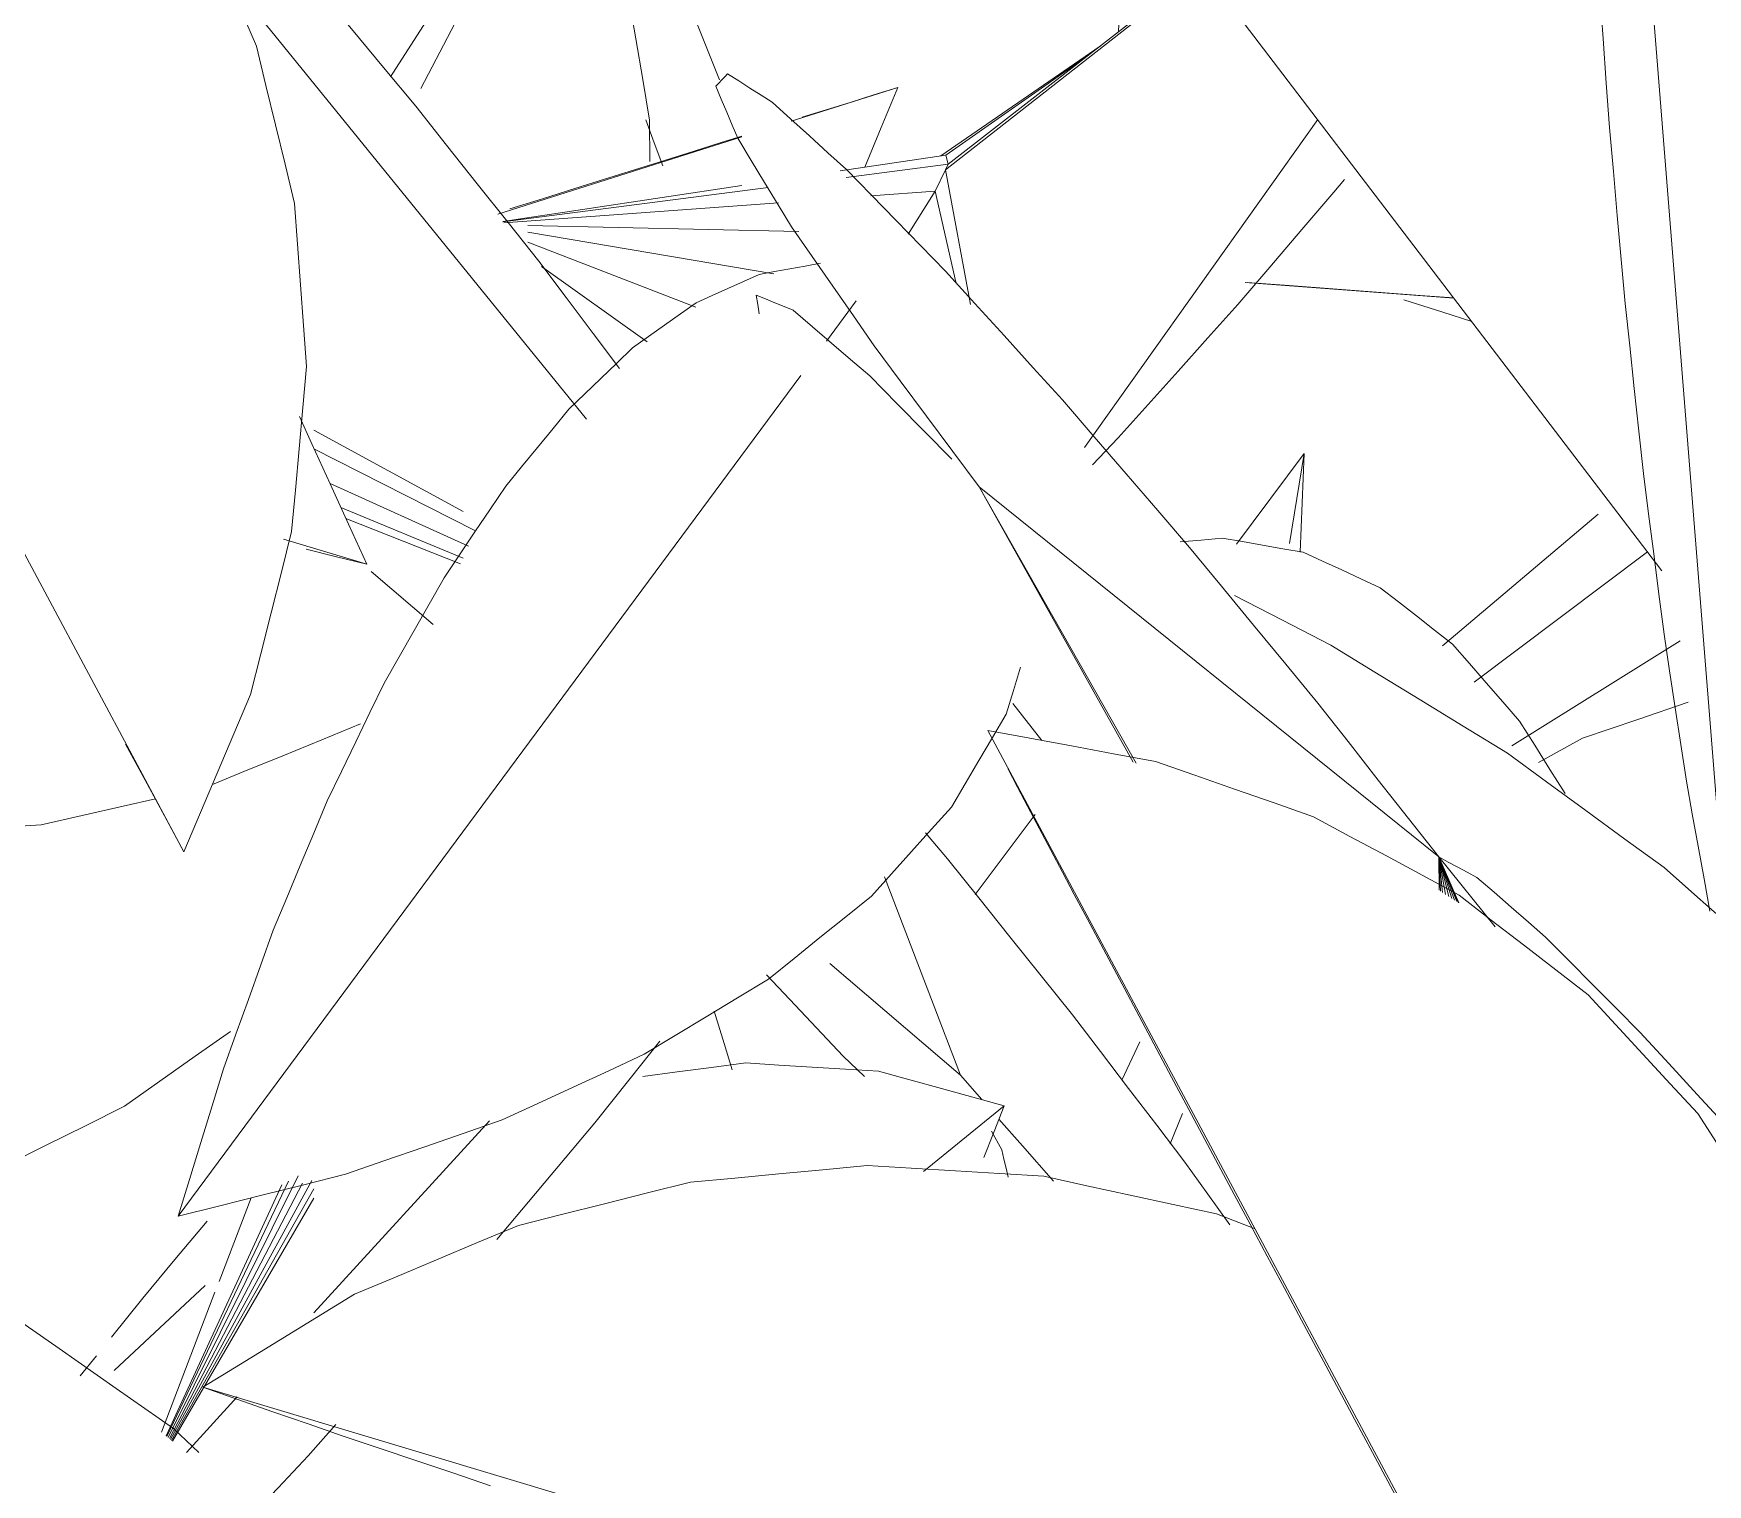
# Model space of a CAD drawing. Header units: metres. Extents: x 13.9 to 26.7, y -0.2 to 3.2.
# Drawn here: x 16.59057 to 16.63092, y 1.56612 to 1.6011 of the extents above; entities that cross this region are included whole.
import ezdxf

# ---------------------------------------------------------------- set-up
doc = ezdxf.new("R2010")
doc.units = ezdxf.units.M
doc.layers.add('Importações nas famílias', color=10, linetype='Continuous', lineweight=5)
doc.layers.add('Vegetação', color=7, linetype='Continuous', lineweight=5)

# ---------------------------------------------------------------- blocks, each defined once
blk = doc.blocks.new('Planta_pergolado_12200 - plantas pergolado_skp_Component_12-V138-Corte 1')
at = {"layer": 'Importações nas famílias'}
for p, q in [((16.587657, 1.283695), (16.586725, 1.284055)), ((16.562287, 1.279872), (16.594958, 1.270082)), ((16.602636, 1.267781), (16.604639, 1.267181))]:
    blk.add_line(p, q, dxfattribs=at)
at = {"layer": 'Importações nas famílias', "flags": 128}
for points in [[(16.578304, 1.285216), (16.57724, 1.285117), (16.576176, 1.285018), (16.575113, 1.284918), (16.574049, 1.284819)], [(16.582563, 1.284959), (16.581498, 1.285024), (16.580433, 1.285088), (16.579369, 1.285152), (16.578304, 1.285216)], [(16.586725, 1.284055), (16.585684, 1.284281), (16.584644, 1.284507), (16.583603, 1.284733), (16.582563, 1.284959)], [(16.574049, 1.284819), (16.573011, 1.284559), (16.571973, 1.284298), (16.570935, 1.284038), (16.569897, 1.283777)], [(16.569897, 1.283777), (16.568909, 1.283362), (16.567921, 1.282946), (16.566933, 1.282531), (16.565945, 1.282115)], [(16.565945, 1.282115), (16.565031, 1.281555), (16.564116, 1.280994), (16.563202, 1.280433), (16.562287, 1.279872)], [(16.562287, 1.279872), (16.563134, 1.279579), (16.563981, 1.279285), (16.564828, 1.278991), (16.565675, 1.278697)], [(16.565675, 1.278697), (16.566563, 1.278398), (16.56745, 1.278099), (16.568338, 1.2778), (16.569225, 1.2775)], [(16.604639, 1.267181), (16.604198, 1.268148), (16.603757, 1.269115), (16.603316, 1.270082), (16.603015, 1.27074)], [(16.603176, 1.26754), (16.603907, 1.267361), (16.604639, 1.267181)]]:
    blk.add_lwpolyline(points, dxfattribs=at)
blk = doc.blocks.new('Planta_pergolado_12200 - plantas pergolado_skp_Component_12-V451-Corte 1')
at = {"layer": 'Importações nas famílias'}
for p, q in [((16.613572, 1.584296), (16.632592, 1.548835)), ((16.631185, 1.551433), (16.631654, 1.550567))]:
    blk.add_line(p, q, dxfattribs=at)
at = {"layer": 'Importações nas famílias', "flags": 128}
for points in [[(16.617611, 1.58355), (16.616601, 1.583737), (16.615592, 1.583923), (16.614582, 1.584109), (16.613572, 1.584296)], [(16.614052, 1.583384), (16.614292, 1.582928), (16.614532, 1.582473)], [(16.621427, 1.582217), (16.620473, 1.58255), (16.619519, 1.582884), (16.618565, 1.583217), (16.617611, 1.58355)], [(16.614532, 1.582473), (16.614813, 1.581941), (16.615094, 1.581409), (16.615376, 1.580877), (16.615657, 1.580346)], [(16.624932, 1.580327), (16.624056, 1.580799), (16.62318, 1.581272), (16.622303, 1.581744), (16.621427, 1.582217)], [(16.615657, 1.580346), (16.615977, 1.579744), (16.616297, 1.579142), (16.616617, 1.57854), (16.616936, 1.577938)], [(16.628043, 1.577924), (16.627265, 1.578525), (16.626487, 1.579126), (16.62571, 1.579726), (16.624932, 1.580327)], [(16.616936, 1.577938), (16.617291, 1.577273), (16.617646, 1.576608), (16.618, 1.575942), (16.618355, 1.575277)], [(16.630686, 1.575066), (16.630025, 1.575781), (16.629364, 1.576495), (16.628704, 1.57721), (16.628043, 1.577924)], [(16.618355, 1.575277), (16.61874, 1.574556), (16.619126, 1.573835), (16.619511, 1.573113), (16.619897, 1.572392)], [(16.632801, 1.571819), (16.632272, 1.572631), (16.631744, 1.573442), (16.631215, 1.574254), (16.630686, 1.575066)], [(16.619897, 1.572392), (16.620309, 1.571623), (16.620721, 1.570854), (16.621133, 1.570084), (16.621546, 1.569315)], [(16.634337, 1.568259), (16.633953, 1.569149), (16.633569, 1.570039), (16.633185, 1.570929), (16.632801, 1.571819)], [(16.621546, 1.569315), (16.62198, 1.568506), (16.622414, 1.567698), (16.622848, 1.566889), (16.623282, 1.56608)], [(16.635259, 1.56447), (16.635029, 1.565417), (16.634798, 1.566364), (16.634568, 1.567312), (16.634337, 1.568259)], [(16.623282, 1.56608), (16.623734, 1.565241), (16.624185, 1.564402), (16.624637, 1.563563), (16.625088, 1.562724)], [(16.635545, 1.56054), (16.635473, 1.561523), (16.635402, 1.562505), (16.635331, 1.563487), (16.635259, 1.56447)], [(16.625088, 1.562724), (16.625552, 1.561863), (16.626015, 1.561003), (16.626479, 1.560143), (16.626943, 1.559282)], [(16.635187, 1.556563), (16.635276, 1.557557), (16.635366, 1.558551), (16.635455, 1.559546), (16.635545, 1.56054)], [(16.634195, 1.55263), (16.634443, 1.553613), (16.634691, 1.554596), (16.634939, 1.55558), (16.635187, 1.556563)], [(16.632592, 1.548835), (16.632993, 1.549784), (16.633393, 1.550733), (16.633794, 1.551682), (16.634195, 1.55263)], [(16.631787, 1.550321), (16.632123, 1.549701), (16.632592, 1.548835)]]:
    blk.add_lwpolyline(points, dxfattribs=at)
blk = doc.blocks.new('Planta_pergolado_12200 - plantas pergolado_skp_Component_17-V452-Corte 1')
at = {"layer": 'Importações nas famílias'}
for p, q in [((16.624442, 1.581248), (16.613365, 1.590171)), ((16.617146, 1.583512), (16.613365, 1.590171)), ((16.617075, 1.58353), (16.613365, 1.590171)), ((16.614877, 1.584055), (16.614173, 1.58495)), ((16.624442, 1.581248), (16.624683, 1.580296)), ((16.624442, 1.581248), (16.624757, 1.580248)), ((16.624442, 1.581248), (16.624822, 1.580206)), ((16.624442, 1.581248), (16.624876, 1.580171)), ((16.624442, 1.581248), (16.624916, 1.580145)), ((16.624442, 1.581248), (16.624927, 1.580138)), ((16.624442, 1.581248), (16.625807, 1.579567)), ((16.624452, 1.580446), (16.624442, 1.581248)), ((16.624442, 1.581248), (16.624483, 1.580426)), ((16.624442, 1.581248), (16.624537, 1.580391)), ((16.624442, 1.581248), (16.624607, 1.580346))]:
    blk.add_line(p, q, dxfattribs=at)
at = {"layer": 'Importações nas famílias', "flags": 128}
for points in [[(16.607016, 1.599831), (16.607087, 1.599905), (16.607158, 1.599979), (16.607229, 1.600053), (16.6073, 1.600127)], [(16.607542, 1.598573), (16.607411, 1.598888), (16.607279, 1.599202), (16.607147, 1.599517), (16.607016, 1.599831)], [(16.6073, 1.600127), (16.607568, 1.599955), (16.607837, 1.599783), (16.608106, 1.599612), (16.608374, 1.59944)], [(16.608374, 1.59944), (16.608822, 1.599034), (16.60927, 1.598629), (16.609718, 1.598223), (16.610166, 1.597817)], [(16.608843, 1.596438), (16.608518, 1.596972), (16.608192, 1.597506), (16.607867, 1.598039), (16.607542, 1.598573)], [(16.610166, 1.597817), (16.610763, 1.597206), (16.61136, 1.596594), (16.611957, 1.595982), (16.612554, 1.59537)], [(16.610829, 1.593572), (16.610332, 1.594289), (16.609836, 1.595005), (16.609339, 1.595722), (16.608843, 1.596438)], [(16.612554, 1.59537), (16.613259, 1.594593), (16.613964, 1.593817), (16.614669, 1.59304), (16.615374, 1.592264)], [(16.60806, 1.594344), (16.608025, 1.594567), (16.607991, 1.59479)], [(16.607991, 1.59479), (16.608213, 1.594699), (16.608436, 1.594609), (16.608659, 1.594518), (16.608882, 1.594428)], [(16.608882, 1.594428), (16.609343, 1.594031), (16.609804, 1.593635), (16.610265, 1.593239), (16.610726, 1.592843)], [(16.613365, 1.590171), (16.612731, 1.591021), (16.612097, 1.591872), (16.611463, 1.592722), (16.610829, 1.593572)], [(16.610726, 1.592843), (16.611386, 1.592175), (16.612046, 1.591507), (16.612706, 1.590839)], [(16.615374, 1.592264), (16.616139, 1.591376), (16.616905, 1.590487), (16.61767, 1.589599), (16.618435, 1.588711)], [(16.618435, 1.588711), (16.619208, 1.587772), (16.619981, 1.586832), (16.620755, 1.585893), (16.621528, 1.584954)], [(16.621528, 1.584954), (16.622256, 1.584027), (16.622985, 1.583101), (16.623713, 1.582174), (16.624442, 1.581248)], [(16.624442, 1.581248), (16.624672, 1.581125), (16.624902, 1.581002), (16.625132, 1.580879), (16.625362, 1.580756)], [(16.625362, 1.580756), (16.625777, 1.580396), (16.626191, 1.580035), (16.626605, 1.579674), (16.627019, 1.579314)], [(16.627019, 1.579314), (16.627589, 1.57874), (16.628159, 1.578167), (16.62873, 1.577593), (16.6293, 1.577019)], [(16.6293, 1.577019), (16.629987, 1.576272), (16.630674, 1.575524), (16.631361, 1.574777), (16.632048, 1.574029)]]:
    blk.add_lwpolyline(points, dxfattribs=at)
blk = doc.blocks.new('Planta_pergolado_12200 - plantas pergolado_skp_Component_16-V453-Corte 1')
for name, p in [('Planta_pergolado_12200 - plantas pergolado_skp_Component_17-V452-Corte 1', (0, 0)), ('Planta_pergolado_12200 - plantas pergolado_skp_Component_12-V451-Corte 1', (0, 0)), ('Planta_pergolado_12200 - plantas pergolado_skp_Component_12-V138-Corte 1', (0.032358, 0.28859))]:
    blk.add_blockref(name, p)
blk = doc.blocks.new('Planta_pergolado_12200 - plantas pergolado_skp_Component_12-V456-Corte 1')
at = {"layer": 'Importações nas famílias'}
for p, q in [((16.610402, 1.594654), (16.609683, 1.593684)), ((16.609068, 1.592855), (16.594051, 1.572588))]:
    blk.add_line(p, q, dxfattribs=at)
at = {"layer": 'Importações nas famílias', "flags": 128}
for points in [[(16.60954, 1.595561), (16.60917, 1.595493), (16.6088, 1.595426), (16.60843, 1.595358), (16.60806, 1.59529)], [(16.60806, 1.59529), (16.607681, 1.59512), (16.607302, 1.594949), (16.606924, 1.594779), (16.606545, 1.594608)], [(16.606545, 1.594608), (16.606161, 1.594337), (16.605778, 1.594065), (16.605394, 1.593794), (16.60501, 1.593522)], [(16.60501, 1.593522), (16.604626, 1.593152), (16.604242, 1.592783), (16.603858, 1.592413), (16.603474, 1.592044)], [(16.603474, 1.592044), (16.603093, 1.59158), (16.602713, 1.591117), (16.602333, 1.590653), (16.601952, 1.590189)], [(16.601952, 1.590189), (16.60158, 1.589637), (16.601208, 1.589085), (16.600835, 1.588533), (16.600463, 1.58798)], [(16.600463, 1.58798), (16.600103, 1.587345), (16.599742, 1.58671), (16.599382, 1.586075), (16.599022, 1.58544)], [(16.614017, 1.584687), (16.614188, 1.585257), (16.614359, 1.585826)], [(16.599022, 1.58544), (16.598678, 1.58473), (16.598333, 1.584019), (16.597989, 1.583309), (16.597645, 1.582598)], [(16.612697, 1.58245), (16.613027, 1.583009), (16.613357, 1.583569), (16.613687, 1.584128), (16.614017, 1.584687)], [(16.597645, 1.582598), (16.597321, 1.58182), (16.596997, 1.581042), (16.596672, 1.580263), (16.596348, 1.579485)], [(16.61077, 1.580305), (16.611252, 1.580841), (16.611733, 1.581378), (16.612215, 1.581914), (16.612697, 1.58245)], [(16.608282, 1.578303), (16.608904, 1.578803), (16.609526, 1.579304), (16.610148, 1.579805), (16.61077, 1.580305)], [(16.596348, 1.579485), (16.596048, 1.578648), (16.595747, 1.577811), (16.595446, 1.576973), (16.595146, 1.576136)], [(16.605291, 1.57649), (16.606038, 1.576944), (16.606786, 1.577397), (16.607534, 1.57785), (16.608282, 1.578303)], [(16.601867, 1.57491), (16.602723, 1.575305), (16.603579, 1.5757), (16.604435, 1.576095), (16.605291, 1.57649)], [(16.595146, 1.576136), (16.594872, 1.575249), (16.594598, 1.574362), (16.594324, 1.573475), (16.594051, 1.572588)], [(16.598091, 1.573599), (16.599035, 1.573927), (16.599979, 1.574255), (16.600923, 1.574582), (16.601867, 1.57491)], [(16.594051, 1.572588), (16.595061, 1.572841), (16.596071, 1.573094), (16.597081, 1.573346), (16.598091, 1.573599)]]:
    blk.add_lwpolyline(points, dxfattribs=at)
blk = doc.blocks.new('Planta_pergolado_12200 - plantas pergolado_skp_Component_12-V150-Corte 1')
at = {"layer": 'Importações nas famílias'}
for p, q in [((16.575175, 1.006218), (16.594194, 0.970758)), ((16.587312, 1.001648), (16.586534, 1.002249)), ((16.592289, 0.996988), (16.591691, 0.997635))]:
    blk.add_line(p, q, dxfattribs=at)
at = {"layer": 'Importações nas famílias', "flags": 128}
for points in [[(16.579213, 1.005472), (16.578204, 1.005659), (16.577194, 1.005845), (16.576184, 1.006031), (16.575175, 1.006218)], [(16.575654, 1.005306), (16.575894, 1.004851), (16.576134, 1.004395)], [(16.58303, 1.004139), (16.582076, 1.004472), (16.581121, 1.004806), (16.580167, 1.005139), (16.579213, 1.005472)], [(16.576134, 1.004395), (16.576416, 1.003863), (16.576697, 1.003331), (16.576978, 1.002799), (16.57726, 1.002268)], [(16.586534, 1.002249), (16.585658, 1.002721), (16.584782, 1.003194), (16.583906, 1.003666), (16.58303, 1.004139)], [(16.57726, 1.002268), (16.577579, 1.001666), (16.577899, 1.001064), (16.578219, 1.000462), (16.578539, 0.99986)], [(16.578539, 0.99986), (16.578893, 0.999195), (16.579248, 0.99853), (16.579603, 0.997865), (16.579957, 0.997199)], [(16.579957, 0.997199), (16.580343, 0.996478), (16.580728, 0.995757), (16.581114, 0.995036), (16.581499, 0.994314)], [(16.594404, 0.993741), (16.593875, 0.994553), (16.593346, 0.995365), (16.592818, 0.996176), (16.592289, 0.996988)], [(16.581499, 0.994314), (16.581912, 0.993545), (16.582324, 0.992776), (16.582736, 0.992007), (16.583148, 0.991237)], [(16.59594, 0.990181), (16.595556, 0.991071), (16.595172, 0.991961), (16.594788, 0.992851), (16.594404, 0.993741)], [(16.583148, 0.991237), (16.583582, 0.990429), (16.584017, 0.98962), (16.584451, 0.988811), (16.584885, 0.988002)], [(16.596862, 0.986392), (16.596631, 0.987339), (16.596401, 0.988286), (16.59617, 0.989234), (16.59594, 0.990181)], [(16.584885, 0.988002), (16.585336, 0.987163), (16.585788, 0.986324), (16.586239, 0.985485), (16.586691, 0.984646)], [(16.597147, 0.982462), (16.597076, 0.983445), (16.597004, 0.984427), (16.596933, 0.985409), (16.596862, 0.986392)], [(16.586691, 0.984646), (16.587154, 0.983785), (16.587618, 0.982925), (16.588082, 0.982065), (16.588545, 0.981204)], [(16.59679, 0.978485), (16.596879, 0.979479), (16.596968, 0.980474), (16.597058, 0.981468), (16.597147, 0.982462)], [(16.595798, 0.974552), (16.596046, 0.975536), (16.596294, 0.976519), (16.596542, 0.977502), (16.59679, 0.978485)], [(16.594194, 0.970758), (16.594595, 0.971706), (16.594996, 0.972655), (16.595397, 0.973604), (16.595798, 0.974552)], [(16.592787, 0.973356), (16.593256, 0.97249), (16.593725, 0.971624), (16.594194, 0.970758)]]:
    blk.add_lwpolyline(points, dxfattribs=at)
blk = doc.blocks.new('Planta_pergolado_12200 - plantas pergolado_skp_Component_12-V457-Corte 1')
at = {"layer": 'Importações nas famílias'}
for p, q in [((16.612023, 1.573665), (16.613968, 1.575251)), ((16.598622, 1.562736), (16.602482, 1.565884))]:
    blk.add_line(p, q, dxfattribs=at)
at = {"layer": 'Importações nas famílias', "flags": 128}
for points in [[(16.607736, 1.576282), (16.60691, 1.576173), (16.606085, 1.576065), (16.605259, 1.575956)], [(16.610939, 1.576081), (16.610138, 1.576131), (16.609337, 1.576181), (16.608537, 1.576232), (16.607736, 1.576282)], [(16.613968, 1.575251), (16.613211, 1.575459), (16.612453, 1.575666), (16.611696, 1.575874), (16.610939, 1.576081)], [(16.613479, 1.574005), (16.613724, 1.574628), (16.613968, 1.575251)], [(16.594708, 1.570914), (16.593976, 1.570233), (16.593244, 1.569551), (16.592512, 1.56887)], [(16.605473, 1.562803), (16.606069, 1.563411), (16.606665, 1.564019)], [(16.602795, 1.560456), (16.603464, 1.561043), (16.604134, 1.56163), (16.604803, 1.562217), (16.605473, 1.562803)], [(16.601323, 1.559338), (16.602059, 1.559897), (16.602795, 1.560456)]]:
    blk.add_lwpolyline(points, dxfattribs=at)
blk = doc.blocks.new('Planta_pergolado_12200 - plantas pergolado_skp_Component_17-V458-Corte 1')
at = {"layer": 'Importações nas famílias'}
for p, q in [((16.595148, 1.602572), (16.603895, 1.591802)), ((16.597327, 1.591533), (16.600928, 1.589572)), ((16.597327, 1.591089), (16.601208, 1.589117)), ((16.597717, 1.590253), (16.601052, 1.588739)), ((16.597975, 1.589673), (16.600924, 1.588453)), ((16.600861, 1.588313), (16.598098, 1.589403)), ((16.59871, 1.588129), (16.600204, 1.58685)), ((16.612071, 1.581833), (16.6126, 1.581201)), ((16.612912, 1.575984), (16.611081, 1.580765)), ((16.609763, 1.578677), (16.612912, 1.575984)), ((16.610599, 1.575952), (16.610088, 1.576445)), ((16.613425, 1.5754), (16.612912, 1.575984)), ((16.613661, 1.574636), (16.61391, 1.574186))]:
    blk.add_line(p, q, dxfattribs=at)
at = {"layer": 'Importações nas famílias', "flags": 128}
for points in [[(16.596679, 1.603081), (16.597455, 1.602147), (16.598231, 1.601213), (16.599007, 1.600278), (16.599783, 1.599344)], [(16.599783, 1.599344), (16.600524, 1.59841), (16.601266, 1.597476), (16.602007, 1.596542), (16.602749, 1.595608)], [(16.602749, 1.595608), (16.603406, 1.594737), (16.604062, 1.593867), (16.604697, 1.593025)], [(16.6126, 1.581201), (16.613353, 1.580262), (16.614105, 1.579323), (16.614858, 1.578383), (16.61561, 1.577444)], [(16.610088, 1.576445), (16.609442, 1.577128), (16.608797, 1.577811), (16.608235, 1.578406)], [(16.61561, 1.577444), (16.616288, 1.576556), (16.616965, 1.575668), (16.617643, 1.57478), (16.61832, 1.573891)], [(16.615154, 1.573433), (16.614406, 1.574284), (16.613841, 1.574927)], [(16.61391, 1.574186), (16.613961, 1.573966), (16.614012, 1.573746), (16.614063, 1.573526)], [(16.61832, 1.573891), (16.618877, 1.573115), (16.619405, 1.572377)]]:
    blk.add_lwpolyline(points, dxfattribs=at)
blk = doc.blocks.new('Planta_pergolado_12200 - plantas pergolado_skp_Component_16-V459-Corte 1')
for name, p in [('Planta_pergolado_12200 - plantas pergolado_skp_Component_17-V458-Corte 1', (0, 0)), ('Planta_pergolado_12200 - plantas pergolado_skp_Component_12-V150-Corte 1', (0, 0.610611)), ('Planta_pergolado_12200 - plantas pergolado_skp_Component_12-V138-Corte 1', (-0.00604, 0.321124)), ('Planta_pergolado_12200 - plantas pergolado_skp_Component_12-V456-Corte 1', (0, 0)), ('Planta_pergolado_12200 - plantas pergolado_skp_Component_12-V457-Corte 1', (0, 0))]:
    blk.add_blockref(name, p)
blk = doc.blocks.new('Planta_pergolado_12200 - plantas pergolado_skp_Component_12-V484-Corte 1')
at = {"layer": 'Importações nas famílias'}
blk.add_line((16.631375, 1.579649), (16.628096, 1.620568), dxfattribs=at)
at = {"layer": 'Importações nas famílias', "flags": 128}
for points in [[(16.627942, 1.620172), (16.62791, 1.619414), (16.627878, 1.618656)], [(16.627878, 1.618656), (16.627868, 1.617792), (16.627859, 1.616927), (16.627849, 1.616063), (16.627839, 1.615198)], [(16.632511, 1.615152), (16.631991, 1.615999), (16.63147, 1.616845), (16.63095, 1.617692), (16.63054, 1.618359)], [(16.627839, 1.615198), (16.627852, 1.614247), (16.627864, 1.613297), (16.627877, 1.612346), (16.627889, 1.611395)], [(16.634227, 1.611566), (16.633798, 1.612463), (16.633369, 1.613359), (16.63294, 1.614256), (16.632511, 1.615152)], [(16.63556, 1.607822), (16.635226, 1.608758), (16.634893, 1.609694), (16.63456, 1.61063), (16.634227, 1.611566)], [(16.627889, 1.611395), (16.627924, 1.61038), (16.627959, 1.609365), (16.627994, 1.608351), (16.628029, 1.607336)], [(16.636493, 1.60396), (16.63626, 1.604926), (16.636026, 1.605891), (16.635793, 1.606857), (16.63556, 1.607822)], [(16.628029, 1.607336), (16.628085, 1.606281), (16.628141, 1.605226), (16.628197, 1.604171), (16.628254, 1.603116)], [(16.637017, 1.600024), (16.636886, 1.601008), (16.636755, 1.601992), (16.636624, 1.602976), (16.636493, 1.60396)], [(16.628254, 1.603116), (16.62833, 1.602046), (16.628406, 1.600975), (16.628482, 1.599905), (16.628559, 1.598835)], [(16.637126, 1.596056), (16.637099, 1.597048), (16.637072, 1.59804), (16.637044, 1.599032), (16.637017, 1.600024)], [(16.628559, 1.598835), (16.628653, 1.597774), (16.628748, 1.596713), (16.628842, 1.595653), (16.628936, 1.594592)], [(16.636819, 1.592102), (16.636896, 1.593091), (16.636973, 1.594079), (16.637049, 1.595068), (16.637126, 1.596056)], [(16.628936, 1.594592), (16.629047, 1.593566), (16.629158, 1.59254), (16.629268, 1.591514), (16.629379, 1.590488)], [(16.636099, 1.588205), (16.636279, 1.58918), (16.636459, 1.590154), (16.636639, 1.591128), (16.636819, 1.592102)], [(16.629379, 1.590488), (16.629503, 1.58952), (16.629627, 1.588553), (16.629751, 1.587585), (16.629875, 1.586618)], [(16.634974, 1.584409), (16.635255, 1.585358), (16.635536, 1.586307), (16.635818, 1.587256), (16.636099, 1.588205)], [(16.629875, 1.586618), (16.630009, 1.585732), (16.630144, 1.584846), (16.630278, 1.58396), (16.630413, 1.583074)], [(16.633457, 1.580755), (16.633836, 1.581669), (16.634215, 1.582582), (16.634595, 1.583496), (16.634974, 1.584409)], [(16.630413, 1.583074), (16.630554, 1.58229), (16.630696, 1.581506), (16.630838, 1.580722), (16.63098, 1.579938)], [(16.632323, 1.578677), (16.63251, 1.57902), (16.632984, 1.579888), (16.633457, 1.580755)]]:
    blk.add_lwpolyline(points, dxfattribs=at)
blk = doc.blocks.new('Planta_pergolado_12200 - plantas pergolado_skp_Component_16-V486-Corte 1')
blk.add_blockref('Planta_pergolado_12200 - plantas pergolado_skp_Component_12-V484-Corte 1', (0, 0))
blk = doc.blocks.new('Planta_pergolado_12200 - plantas pergolado_skp_Component_12-V196-Corte 1')
at = {"layer": 'Importações nas famílias', "flags": 128}
for points in [[(16.61821, 0.978232), (16.618716, 0.978277), (16.619222, 0.978323)], [(16.619222, 0.978323), (16.619709, 0.978238), (16.620197, 0.978153), (16.620685, 0.978068), (16.621173, 0.977984)], [(16.621173, 0.977984), (16.621638, 0.97777), (16.622103, 0.977556), (16.622568, 0.977342), (16.623032, 0.977128)], [(16.623032, 0.977128), (16.623469, 0.976787), (16.623905, 0.976447), (16.624342, 0.976106), (16.624778, 0.975765)], [(16.621839, 0.975743), (16.620679, 0.976343), (16.619519, 0.976942)], [(16.626099, 0.973135), (16.625034, 0.973787), (16.623969, 0.974439), (16.622904, 0.975091), (16.621839, 0.975743)], [(16.624778, 0.975765), (16.625181, 0.975302), (16.625584, 0.974838), (16.625988, 0.974374), (16.626391, 0.973911)], [(16.626391, 0.973911), (16.626756, 0.973329), (16.627122, 0.972748), (16.627488, 0.972166)], [(16.629878, 0.970379), (16.628933, 0.971068), (16.627988, 0.971757), (16.627043, 0.972446), (16.626099, 0.973135)], [(16.633088, 0.967539), (16.632285, 0.968249), (16.631483, 0.968959), (16.63068, 0.969669), (16.629878, 0.970379)], [(16.635654, 0.964682), (16.635012, 0.965397), (16.634371, 0.966111), (16.633729, 0.966825), (16.633088, 0.967539)], [(16.637515, 0.961876), (16.63705, 0.962577), (16.636584, 0.963279), (16.636119, 0.963981), (16.635654, 0.964682)], [(16.638628, 0.959185), (16.63835, 0.959858), (16.638071, 0.96053), (16.637793, 0.961203), (16.637515, 0.961876)], [(16.638966, 0.956673), (16.638882, 0.957301), (16.638797, 0.957929), (16.638712, 0.958557), (16.638628, 0.959185)], [(16.638744, 0.955536), (16.638855, 0.956105), (16.638966, 0.956673)]]:
    blk.add_lwpolyline(points, dxfattribs=at)
blk = doc.blocks.new('Planta_pergolado_12200 - plantas pergolado_skp_Component_12-V197-Corte 1')
at = {"layer": 'Importações nas famílias'}
for p, q in [((16.608868, 1.005003), (16.629825, 0.977535)), ((16.628045, 0.996114), (16.627057, 0.997011)), ((16.641702, 0.975203), (16.641275, 0.976393)), ((16.634159, 0.971853), (16.642806, 0.96052))]:
    blk.add_line(p, q, dxfattribs=at)
at = {"layer": 'Importações nas famílias', "flags": 128}
for points in [[(16.613562, 1.004068), (16.612388, 1.004302), (16.611215, 1.004536), (16.610041, 1.00477), (16.608868, 1.005003)], [(16.61823, 1.002396), (16.617063, 1.002814), (16.615896, 1.003232), (16.614729, 1.00365), (16.613562, 1.004068)], [(16.622764, 1.000025), (16.621631, 1.000617), (16.620497, 1.00121), (16.619364, 1.001803), (16.61823, 1.002396)], [(16.627057, 0.997011), (16.625984, 0.997764), (16.624911, 0.998518), (16.623838, 0.999271), (16.622764, 1.000025)], [(16.642784, 0.970213), (16.642513, 0.971461), (16.642243, 0.972708), (16.641972, 0.973955), (16.641702, 0.975203)], [(16.643155, 0.96528), (16.643062, 0.966513), (16.642969, 0.967747), (16.642877, 0.96898), (16.642784, 0.970213)], [(16.642806, 0.96052), (16.642893, 0.96171), (16.64298, 0.9629), (16.643068, 0.96409), (16.643155, 0.96528)]]:
    blk.add_lwpolyline(points, dxfattribs=at)
blk = doc.blocks.new('Planta_pergolado_12200 - plantas pergolado_skp_Component_16-V504-Corte 1')
for name in ['Planta_pergolado_12200 - plantas pergolado_skp_Component_12-V197-Corte 1', 'Planta_pergolado_12200 - plantas pergolado_skp_Component_12-V196-Corte 1']:
    blk.add_blockref(name, (0, 0.610611))
blk = doc.blocks.new('Planta_pergolado_12200 - plantas pergolado_skp_Component_17-V505-Corte 1')
at = {"layer": 'Importações nas famílias'}
blk.add_line((16.59455, 1.566892), (16.593939, 1.567469), dxfattribs=at)
at = {"layer": 'Importações nas famílias', "flags": 128}
blk.add_lwpolyline([(16.593939, 1.567469), (16.592563, 1.568432), (16.591187, 1.569395), (16.589811, 1.570358), (16.588435, 1.571321)], dxfattribs=at)
blk = doc.blocks.new('Planta_pergolado_12200 - plantas pergolado_skp_Component_16-V506-Corte 1')
blk.add_blockref('Planta_pergolado_12200 - plantas pergolado_skp_Component_17-V505-Corte 1', (0, 0))
blk = doc.blocks.new('Planta_pergolado_12200 - plantas pergolado_skp_-V514-Corte 1')
for name in ['Planta_pergolado_12200 - plantas pergolado_skp_Component_16-V504-Corte 1', 'Planta_pergolado_12200 - plantas pergolado_skp_Component_16-V506-Corte 1']:
    blk.add_blockref(name, (0, 0))
blk = doc.blocks.new('Planta_pergolado_12200 - plantas pergolado_skp_-3067431-Corte 1')
for name in ['Planta_pergolado_12200 - plantas pergolado_skp_Component_16-V486-Corte 1', 'Planta_pergolado_12200 - plantas pergolado_skp_-V514-Corte 1', 'Planta_pergolado_12200 - plantas pergolado_skp_Component_16-V459-Corte 1', 'Planta_pergolado_12200 - plantas pergolado_skp_Component_16-V453-Corte 1']:
    blk.add_blockref(name, (0, 0))
blk = doc.blocks.new('Planta_pergolado_12200 - plantas pergolado_skp_-3067432-Corte 1')
blk.add_blockref('Planta_pergolado_12200 - plantas pergolado_skp_-3067431-Corte 1', (0, 0))
blk = doc.blocks.new('Planta_pergolado_12200 - plantas pergolado_skp_Component_12-V798-Corte 1')
at = {"layer": 'Importações nas famílias', "flags": 128}
blk.add_lwpolyline([(16.623601, 1.594679), (16.62454, 1.594379), (16.62524, 1.594155)], dxfattribs=at)
blk = doc.blocks.new('Planta_pergolado_12200 - plantas pergolado_skp_Component_16-V801-Corte 1')
blk.add_blockref('Planta_pergolado_12200 - plantas pergolado_skp_Component_12-V798-Corte 1', (0, 0))
blk = doc.blocks.new('Planta_pergolado_12200 - plantas pergolado_skp_-3067440-Corte 1')
blk.add_blockref('Planta_pergolado_12200 - plantas pergolado_skp_Component_16-V801-Corte 1', (0, 0))
blk = doc.blocks.new('Planta_pergolado_12200 - plantas pergolado_skp_Component_12-V899-Corte 1')
at = {"layer": 'Importações nas famílias'}
for p, q in [((16.619773, 1.595094), (16.624808, 1.594721)), ((16.620836, 1.59502), (16.619824, 1.595094))]:
    blk.add_line(p, q, dxfattribs=at)
at = {"layer": 'Importações nas famílias', "flags": 128}
blk.add_lwpolyline([(16.624805, 1.594726), (16.623995, 1.594786), (16.622942, 1.594864), (16.621889, 1.594942), (16.620836, 1.59502)], dxfattribs=at)
blk = doc.blocks.new('Planta_pergolado_12200 - plantas pergolado_skp_Component_16-V904-Corte 1')
blk.add_blockref('Planta_pergolado_12200 - plantas pergolado_skp_Component_12-V899-Corte 1', (0, 0))
blk = doc.blocks.new('Planta_pergolado_12200 - plantas pergolado_skp_-3067442-Corte 1')
blk.add_blockref('Planta_pergolado_12200 - plantas pergolado_skp_Component_16-V904-Corte 1', (0, 0))
blk = doc.blocks.new('Planta_pergolado_12200 - plantas pergolado_skp_-3067443-Corte 1')
for name in ['Planta_pergolado_12200 - plantas pergolado_skp_-3067442-Corte 1', 'Planta_pergolado_12200 - plantas pergolado_skp_-3067440-Corte 1']:
    blk.add_blockref(name, (0, 0))
blk = doc.blocks.new('Planta_pergolado_12200 - plantas pergolado_skp_Component_12-V1144-Corte 1')
at = {"layer": 'Importações nas famílias'}
for p, q in [((16.607108, 1.599979), (16.601027, 1.615168)), ((16.613251, 1.609799), (16.613705, 1.609298))]:
    blk.add_line(p, q, dxfattribs=at)
at = {"layer": 'Importações nas famílias', "flags": 128}
for points in [[(16.601819, 1.615261), (16.60275, 1.615008), (16.60368, 1.614756), (16.60461, 1.614503)], [(16.601654, 1.611966), (16.601463, 1.612853), (16.601271, 1.61374), (16.60108, 1.614627)], [(16.60461, 1.614503), (16.605448, 1.614175), (16.606286, 1.613847), (16.607124, 1.61352), (16.607962, 1.613192)], [(16.607962, 1.613192), (16.608687, 1.612797), (16.609413, 1.612402), (16.610139, 1.612007), (16.610865, 1.611612)], [(16.602448, 1.608617), (16.602249, 1.609454), (16.602051, 1.610291), (16.601852, 1.611129), (16.601654, 1.611966)], [(16.610865, 1.611612), (16.611461, 1.611158), (16.612058, 1.610705), (16.612655, 1.610252), (16.613251, 1.609799)], [(16.603059, 1.606282), (16.602855, 1.60706), (16.602652, 1.607838), (16.602448, 1.608617)], [(16.615664, 1.606724), (16.615964, 1.606188), (16.616264, 1.605652)], [(16.616264, 1.605652), (16.616403, 1.605092), (16.616542, 1.604533), (16.61668, 1.603974), (16.616819, 1.603414)], [(16.616819, 1.603414), (16.616794, 1.602845), (16.616769, 1.602276), (16.616744, 1.601707), (16.616719, 1.601137)], [(16.605738, 1.597912), (16.605533, 1.598465), (16.605328, 1.599017)]]:
    blk.add_lwpolyline(points, dxfattribs=at)
blk = doc.blocks.new('Planta_pergolado_12200 - plantas pergolado_skp_Component_12-V1145-Corte 1')
at = {"layer": 'Importações nas famílias'}
for p, q in [((16.60883, 1.598983), (16.611401, 1.599797)), ((16.601758, 1.596745), (16.607646, 1.598609)), ((16.571302, 1.587106), (16.585584, 1.591626))]:
    blk.add_line(p, q, dxfattribs=at)
at = {"layer": 'Importações nas famílias', "flags": 128}
for points in [[(16.6091, 1.59908), (16.609675, 1.599259), (16.610251, 1.599438), (16.610826, 1.599618), (16.611401, 1.599797)], [(16.611401, 1.599797), (16.611003, 1.59883), (16.61061, 1.597877)], [(16.606495, 1.598265), (16.607146, 1.598468), (16.607646, 1.598625)], [(16.603614, 1.59736), (16.604334, 1.597586), (16.605054, 1.597812), (16.605775, 1.598039), (16.606495, 1.598265)], [(16.602053, 1.596869), (16.602834, 1.597115), (16.603614, 1.59736)], [(16.582517, 1.590683), (16.583462, 1.590984), (16.584406, 1.591284), (16.585351, 1.591584)], [(16.578731, 1.589478), (16.579678, 1.589779), (16.580624, 1.590081), (16.581571, 1.590382), (16.582517, 1.590683)], [(16.574979, 1.588281), (16.575917, 1.58858), (16.576855, 1.588879), (16.577793, 1.589179), (16.578731, 1.589478)], [(16.571302, 1.587106), (16.572221, 1.5874), (16.57314, 1.587693), (16.57406, 1.587987), (16.574979, 1.588281)], [(16.574841, 1.584863), (16.573956, 1.585424), (16.573071, 1.585984), (16.572186, 1.586545), (16.571302, 1.587106)], [(16.578647, 1.583201), (16.577696, 1.583616), (16.576744, 1.584032), (16.575793, 1.584447), (16.574841, 1.584863)], [(16.598451, 1.584455), (16.597514, 1.584072), (16.596577, 1.583689), (16.59564, 1.583307), (16.594882, 1.582997)], [(16.582631, 1.582159), (16.581635, 1.58242), (16.580639, 1.58268), (16.579643, 1.58294), (16.578647, 1.583201)], [(16.593507, 1.58265), (16.592728, 1.582471), (16.591741, 1.582245), (16.590754, 1.582019)], [(16.586698, 1.581762), (16.585681, 1.581861), (16.584664, 1.581961), (16.583648, 1.58206), (16.582631, 1.582159)], [(16.590754, 1.582019), (16.58974, 1.581955), (16.588726, 1.58189), (16.587712, 1.581826), (16.586698, 1.581762)]]:
    blk.add_lwpolyline(points, dxfattribs=at)
blk = doc.blocks.new('Planta_pergolado_12200 - plantas pergolado_skp_Component_12-V1146-Corte 1')
at = {"layer": 'Importações nas famílias'}
for p, q in [((16.599171, 1.600055), (16.603447, 1.606733)), ((16.605419, 1.599006), (16.605422, 1.598011)), ((16.58236, 1.573804), (16.587552, 1.581911))]:
    blk.add_line(p, q, dxfattribs=at)
at = {"layer": 'Importações nas famílias', "flags": 128}
for points in [[(16.601728, 1.603269), (16.602158, 1.604135), (16.602588, 1.605001), (16.603017, 1.605867), (16.603447, 1.606733)], [(16.603447, 1.606733), (16.603773, 1.605784), (16.6041, 1.604835), (16.604426, 1.603887), (16.604753, 1.602938)], [(16.599907, 1.599774), (16.600362, 1.600648), (16.600818, 1.601521), (16.601273, 1.602395), (16.601728, 1.603269)], [(16.604753, 1.602938), (16.60492, 1.601955), (16.605086, 1.600972), (16.605253, 1.599989), (16.605419, 1.599006)], [(16.587997, 1.580291), (16.588495, 1.581012), (16.588993, 1.581734)], [(16.586056, 1.57763), (16.586541, 1.578295), (16.587027, 1.578961), (16.587512, 1.579626), (16.587997, 1.580291)], [(16.584185, 1.575223), (16.584653, 1.575825), (16.585121, 1.576427), (16.585588, 1.577028), (16.586056, 1.57763)], [(16.595316, 1.577043), (16.594464, 1.576443), (16.593611, 1.575842), (16.592759, 1.575242)], [(16.582851, 1.573628), (16.583296, 1.574159), (16.583741, 1.574691), (16.584185, 1.575223)], [(16.592759, 1.575242), (16.591817, 1.574769), (16.590875, 1.574297), (16.589933, 1.573824), (16.588991, 1.573352)], [(16.588991, 1.573352), (16.587981, 1.573018), (16.586972, 1.572685), (16.586083, 1.572391)]]:
    blk.add_lwpolyline(points, dxfattribs=at)
blk = doc.blocks.new('Planta_pergolado_12200 - plantas pergolado_skp_Component_17-V1148-Corte 1')
at = {"layer": 'Importações nas famílias'}
for p, q in [((16.618748, 1.602664), (16.612552, 1.597816)), ((16.612614, 1.597947), (16.618722, 1.602698)), ((16.61244, 1.598151), (16.616278, 1.600797)), ((16.615887, 1.600493), (16.612559, 1.598169)), ((16.615905, 1.591117), (16.621525, 1.599024)), ((16.610013, 1.597787), (16.612559, 1.598169)), ((16.612559, 1.598169), (16.612614, 1.597947)), ((16.610154, 1.597629), (16.612614, 1.597947)), ((16.612552, 1.597816), (16.612305, 1.597297)), ((16.612614, 1.597947), (16.612552, 1.597816)), ((16.612552, 1.597816), (16.613154, 1.594563)), ((16.601877, 1.596567), (16.607646, 1.597432)), ((16.601883, 1.596558), (16.608276, 1.597386)), ((16.601901, 1.596532), (16.60853, 1.597019)), ((16.610755, 1.597183), (16.612305, 1.597297)), ((16.612305, 1.597297), (16.611653, 1.596262)), ((16.612305, 1.597297), (16.612806, 1.595071)), ((16.602487, 1.596469), (16.609013, 1.596322)), ((16.602487, 1.596307), (16.608412, 1.595302)), ((16.602487, 1.596068), (16.60653, 1.594501)), ((16.602813, 1.595479), (16.605362, 1.593665)), ((16.616716, 1.591352), (16.616094, 1.590703)), ((16.601559, 1.574889), (16.597327, 1.570256)), ((16.593811, 1.567252), (16.596947, 1.573557)), ((16.59655, 1.573347), (16.593761, 1.567292)), ((16.596716, 1.573435), (16.593783, 1.567275)), ((16.593842, 1.567227), (16.597051, 1.573385)), ((16.597273, 1.573451), (16.593871, 1.567202)), ((16.597327, 1.573249), (16.593897, 1.567181)), ((16.593918, 1.567165), (16.597327, 1.57302)), ((16.595811, 1.573029), (16.595041, 1.571016)), ((16.59494, 1.570753), (16.593649, 1.567384)), ((16.592448, 1.569675), (16.5932, 1.570615)), ((16.591695, 1.568736), (16.592087, 1.569225)), ((16.595476, 1.56823), (16.594253, 1.566891)), ((16.597857, 1.567564), (16.59719, 1.56681))]:
    blk.add_line(p, q, dxfattribs=at)
at = {"layer": 'Importações nas famílias', "flags": 128}
for points in [[(16.622174, 1.597581), (16.621913, 1.597276), (16.621142, 1.596372), (16.620371, 1.595469), (16.6196, 1.594565)], [(16.6196, 1.594565), (16.618879, 1.593762), (16.618158, 1.592959), (16.617437, 1.592155), (16.616716, 1.591352)], [(16.605669, 1.576806), (16.604953, 1.575908), (16.604101, 1.57484)], [(16.604101, 1.57484), (16.603216, 1.573784), (16.602331, 1.572729), (16.60174, 1.572024)], [(16.5932, 1.570615), (16.593977, 1.571541), (16.594753, 1.572468)], [(16.59719, 1.56681), (16.596462, 1.566042), (16.595734, 1.565275), (16.595005, 1.564507), (16.594277, 1.56374)]]:
    blk.add_lwpolyline(points, dxfattribs=at)
blk = doc.blocks.new('Planta_pergolado_12200 - plantas pergolado_skp_Component_16-V1149-Corte 1')
for name in ['Planta_pergolado_12200 - plantas pergolado_skp_Component_17-V1148-Corte 1', 'Planta_pergolado_12200 - plantas pergolado_skp_Component_12-V1144-Corte 1', 'Planta_pergolado_12200 - plantas pergolado_skp_Component_12-V1146-Corte 1', 'Planta_pergolado_12200 - plantas pergolado_skp_Component_12-V1145-Corte 1']:
    blk.add_blockref(name, (0, 0))
blk = doc.blocks.new('Planta_pergolado_12200 - plantas pergolado_skp_-V1263-Corte 1')
blk.add_blockref('Planta_pergolado_12200 - plantas pergolado_skp_Component_16-V1149-Corte 1', (0, 0))
blk = doc.blocks.new('Planta_pergolado_12200 - plantas pergolado_skp_Component_12-V1332-Corte 1')
at = {"layer": 'Importações nas famílias'}
blk.add_line((16.608809, 1.559131), (16.60869, 1.558147), dxfattribs=at)
at = {"layer": 'Importações nas famílias', "flags": 128}
for points in [[(16.606973, 1.577527), (16.607214, 1.576749), (16.607411, 1.576112)], [(16.60869, 1.558147), (16.608469, 1.557182), (16.608248, 1.556216), (16.608027, 1.555251), (16.607806, 1.554285)], [(16.607806, 1.554285), (16.607484, 1.553349), (16.607163, 1.552413), (16.606842, 1.551477), (16.60652, 1.550541)]]:
    blk.add_lwpolyline(points, dxfattribs=at)
blk = doc.blocks.new('Planta_pergolado_12200 - plantas pergolado_skp_Component_16-V1337-Corte 1')
blk.add_blockref('Planta_pergolado_12200 - plantas pergolado_skp_Component_12-V1332-Corte 1', (0, 0))
blk = doc.blocks.new('Planta_pergolado_12200 - plantas pergolado_skp_Component_12-V1360-Corte 1')
at = {"layer": 'Importações nas famílias'}
for p, q in [((16.61957, 1.588789), (16.621202, 1.590976)), ((16.613269, 1.580344), (16.61471, 1.582275)), ((16.616807, 1.57587), (16.617238, 1.576792)), ((16.618262, 1.575061), (16.617966, 1.57433)), ((16.611748, 1.562882), (16.611254, 1.562144)), ((16.603116, 1.557029), (16.603976, 1.557806))]:
    blk.add_line(p, q, dxfattribs=at)
at = {"layer": 'Importações nas famílias', "flags": 128}
for points in [[(16.620848, 1.588803), (16.621025, 1.58989), (16.621202, 1.590976)], [(16.621202, 1.590976), (16.621153, 1.589786), (16.621104, 1.588596)], [(16.607405, 1.561425), (16.608186, 1.56239), (16.608967, 1.563355)], [(16.611254, 1.562144), (16.610409, 1.561126), (16.609563, 1.560107), (16.608717, 1.559089), (16.607871, 1.558071)], [(16.603976, 1.557806), (16.604834, 1.558711), (16.605691, 1.559615), (16.606548, 1.56052), (16.607405, 1.561425)], [(16.607871, 1.558071), (16.606946, 1.557174), (16.606021, 1.556278), (16.605096, 1.555381)]]:
    blk.add_lwpolyline(points, dxfattribs=at)
blk = doc.blocks.new('Planta_pergolado_12200 - plantas pergolado_skp_Component_17-V1362-Corte 1')
at = {"layer": 'Importações nas famílias'}
blk.add_line((16.626847, 1.583528), (16.62791, 1.584111), dxfattribs=at)
at = {"layer": 'Importações nas famílias', "flags": 128}
blk.add_lwpolyline([(16.62791, 1.584111), (16.62924, 1.584564), (16.630456, 1.584977)], dxfattribs=at)
blk = doc.blocks.new('Planta_pergolado_12200 - plantas pergolado_skp_Component_16-V1363-Corte 1')
for name in ['Planta_pergolado_12200 - plantas pergolado_skp_Component_17-V1362-Corte 1', 'Planta_pergolado_12200 - plantas pergolado_skp_Component_12-V1360-Corte 1']:
    blk.add_blockref(name, (0, 0))
blk = doc.blocks.new('Planta_pergolado_12200 - plantas pergolado_skp_-V1377-Corte 1')
blk.add_blockref('Planta_pergolado_12200 - plantas pergolado_skp_Component_16-V1363-Corte 1', (0, 0))
blk = doc.blocks.new('Planta_pergolado_12200 - plantas pergolado_skp_-V1378-Corte 1')
for name in ['Planta_pergolado_12200 - plantas pergolado_skp_-V1377-Corte 1', 'Planta_pergolado_12200 - plantas pergolado_skp_Component_16-V1337-Corte 1']:
    blk.add_blockref(name, (0, 0))
blk = doc.blocks.new('Planta_pergolado_12200 - plantas pergolado_skp_Component_17-V1446-Corte 1')
at = {"layer": 'Importações nas famílias'}
for p, q in [((16.628285, 1.589511), (16.62453, 1.58634)), ((16.629478, 1.588601), (16.625296, 1.585458)), ((16.630267, 1.586456), (16.626205, 1.583923))]:
    blk.add_line(p, q, dxfattribs=at)
blk = doc.blocks.new('Planta_pergolado_12200 - plantas pergolado_skp_Component_16-V1447-Corte 1')
blk.add_blockref('Planta_pergolado_12200 - plantas pergolado_skp_Component_17-V1446-Corte 1', (0, 0))
blk = doc.blocks.new('Planta_pergolado_12200 - plantas pergolado_skp_-V1467-Corte 1')
blk.add_blockref('Planta_pergolado_12200 - plantas pergolado_skp_Component_16-V1447-Corte 1', (0, 0))
blk = doc.blocks.new('Planta_pergolado_12200 - plantas pergolado_skp_-V1468-Corte 1')
blk.add_blockref('Planta_pergolado_12200 - plantas pergolado_skp_-V1467-Corte 1', (0, 0))
blk = doc.blocks.new('Planta_pergolado_12200 - plantas pergolado_skp_-3067454-Corte 1')
for name in ['Planta_pergolado_12200 - plantas pergolado_skp_-V1263-Corte 1', 'Planta_pergolado_12200 - plantas pergolado_skp_-V1378-Corte 1', 'Planta_pergolado_12200 - plantas pergolado_skp_-V1468-Corte 1']:
    blk.add_blockref(name, (0, 0))
blk = doc.blocks.new('Planta_pergolado_12200 - Planta_pergolado_12200-3067476-Corte 1')
for name in ['Planta_pergolado_12200 - plantas pergolado_skp_-3067454-Corte 1', 'Planta_pergolado_12200 - plantas pergolado_skp_-3067443-Corte 1', 'Planta_pergolado_12200 - plantas pergolado_skp_-3067432-Corte 1']:
    blk.add_blockref(name, (0, 0))

msp = doc.modelspace()

# ---------------------------------------------------------------- block references
at = {"layer": 'Vegetação', "color": 10}
msp.add_blockref('Planta_pergolado_12200 - Planta_pergolado_12200-3067476-Corte 1', (0, 0), dxfattribs=at)

doc.saveas('drawing.dxf')
